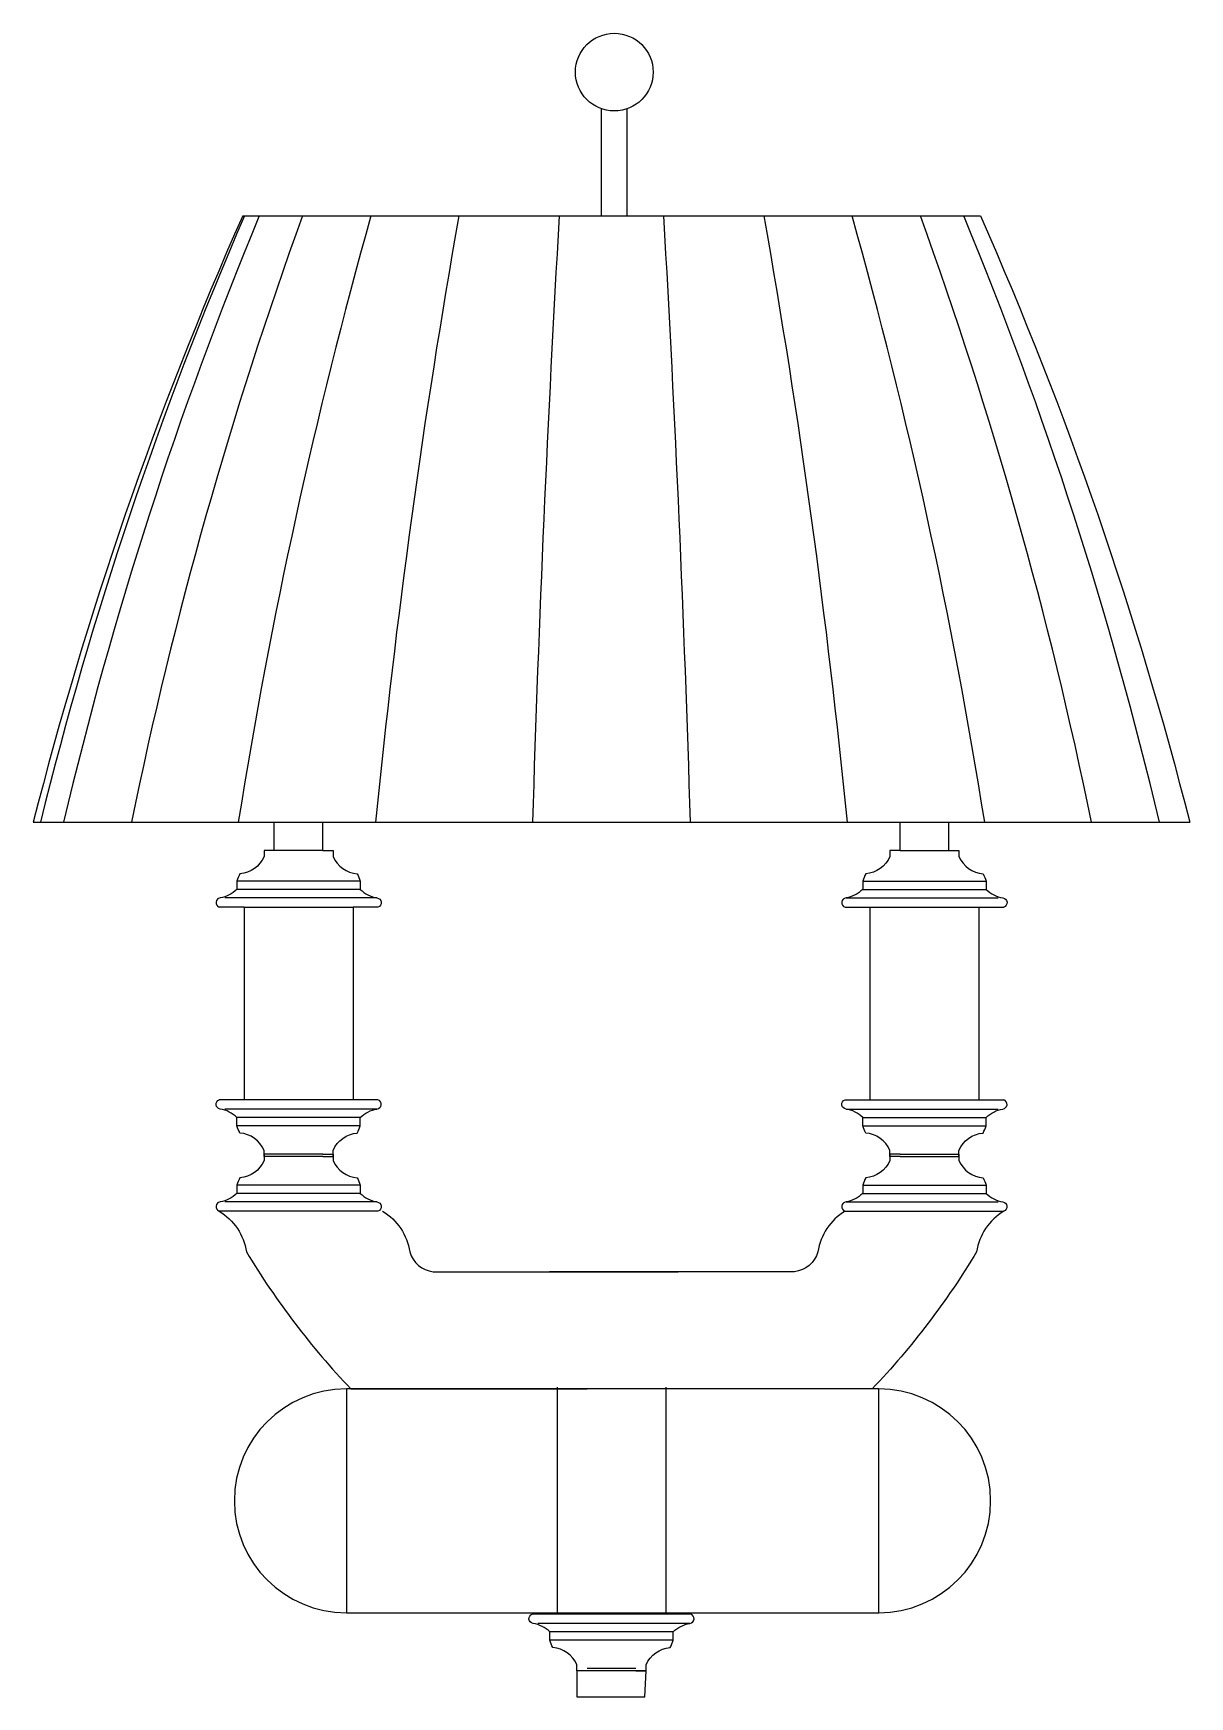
# Model space of a CAD drawing. Extents: x 1015 to 1237, y 1393 to 1713.
import ezdxf

# ---------------------------------------------------------------- set-up
doc = ezdxf.new("R2010")
doc.units = 0
doc.header["$MEASUREMENT"] = 0
for name, color, linetype in [('3', 3, 'CONTINUOUS'), ('4', 4, 'CONTINUOUS'), ('7', 7, 'CONTINUOUS')]:
    doc.layers.add(name, color=color, linetype=linetype)

msp = doc.modelspace()

# ---------------------------------------------------------------- linework, layer by layer
at = {"layer": '3'}
for p, q in [((1078.13, 1549.76), (1054.44, 1549.76)), ((1078.13, 1548.17), (1054.44, 1548.17)), ((1174.6, 1549.76), (1198.29, 1549.76)), ((1174.6, 1548.17), (1198.29, 1548.17)), ((1081.34, 1546.52), (1052.13, 1546.52)), ((1171.39, 1546.52), (1200.6, 1546.52)), ((1081.34, 1505.97), (1052.13, 1505.97)), ((1171.39, 1505.97), (1200.6, 1505.97)), ((1078.13, 1504.32), (1054.44, 1504.32)), ((1078.13, 1502.73), (1054.44, 1502.73)), ((1174.6, 1504.32), (1198.29, 1504.32)), ((1174.6, 1502.73), (1198.29, 1502.73)), ((1070.95, 1497.27), (1061.62, 1497.27)), ((1070.95, 1496.83), (1061.62, 1496.83)), ((1181.78, 1497.27), (1191.11, 1497.27)), ((1181.78, 1496.83), (1191.11, 1496.83)), ((1078.13, 1491.37), (1054.44, 1491.37)), ((1078.13, 1489.77), (1054.44, 1489.77)), ((1174.6, 1491.37), (1198.29, 1491.37)), ((1174.6, 1489.77), (1198.29, 1489.77)), ((1081.34, 1488.12), (1052.13, 1488.12)), ((1171.39, 1488.12), (1200.6, 1488.12)), ((1141.6, 1408.92), (1111.13, 1408.92)), ((1141.42, 1407.16), (1112.21, 1407.16)), ((1138.21, 1405.51), (1114.52, 1405.51)), ((1138.21, 1403.92), (1114.52, 1403.92))]:
    msp.add_line(p, q, dxfattribs=at)
msp.add_lwpolyline([(1055.89, 1677.56, 0.041809), (1016.72, 1561.06, 0.04152)], format="xyb", dxfattribs=at)
for centre, radius, start, end in [((1758.8, 1387.51, 31.13), 757.77, 157.49452, 166.76002), ((1852.35, 1393.1, 38.21), 835.23, 160.08794, 168.39909), ((2066.72, 1400.86, 53.39), 1024.61, 164.33251, 171.00483), ((2619.4, 1409.67, 64.17), 1545.75, 170.01957, 174.37927), ((5496.13, 1426.8, 69.32), 4386.99, 176.72318, 178.24625), ((-3243.4, 1426.8, 69.32), 4386.99, 1.75375, 3.27682), ((-366.67, 1409.67, 64.17), 1545.75, 5.62073, 9.98043), ((186.01, 1400.86, 53.39), 1024.61, 8.99517, 15.66749), ((400.37, 1393.1, 38.21), 835.23, 11.60091, 19.91206), ((493.92, 1387.51, 31.13), 757.77, 13.23998, 22.50548)]:
    msp.add_arc(centre, radius, start, end, dxfattribs=at)
at = {"layer": '4'}
for p, q in [((1124.42, 1677.56), (1124.42, 1698.13)), ((1129.37, 1677.56), (1129.37, 1698.13)), ((1055.55, 1677.56), (1197.18, 1677.56)), ((1015.35, 1561.06), (1237.38, 1561.06)), ((1061.62, 1555.66), (1061.62, 1561.06)), ((1070.95, 1555.66), (1070.95, 1561.06)), ((1181.78, 1555.66), (1181.78, 1561.06)), ((1191.11, 1555.66), (1191.11, 1561.06)), ((1055.83, 1544.75), (1055.83, 1507.74)), ((1076.74, 1544.75), (1076.74, 1507.74)), ((1175.99, 1544.75), (1175.99, 1507.74)), ((1196.9, 1544.75), (1196.9, 1507.74)), ((1115.91, 1452.54), (1115.91, 1408.92)), ((1136.82, 1452.54), (1136.82, 1408.92))]:
    msp.add_line(p, q, dxfattribs=at)
at = {"layer": '4', "extrusion": (-4.44089e-16, 0, -1)}
msp.add_lwpolyline([(-1055.55, 1677.56, -0.041971), (-1015.35, 1561.06, 5.372126)], format="xyb", dxfattribs=at)
at = {"layer": '4', "extrusion": (4.44089e-16, 0, -1)}
msp.add_lwpolyline([(-1197.18, 1677.56, 0.041971), (-1237.38, 1561.06, -5.372126)], format="xyb", dxfattribs=at)
at = {"layer": '4'}
for points in [[(1051.05, 1486.36, -0.224043), (1056.26, 1478.53, 0.054114), (1076.3, 1452.2), (1121.7, 1452.2)], [(1082.42, 1486.36, -0.224043), (1087.62, 1478.53, 0.302734), (1092.14, 1474.71), (1139.17, 1474.71)], [(1171.21, 1486.36, 0.224043), (1166, 1478.53, -0.302734), (1161.49, 1474.71), (1114.45, 1474.71)], [(1201.68, 1486.36, 0.224043), (1196.47, 1478.53, -0.054114), (1176.43, 1452.2), (1131.03, 1452.2)]]:
    msp.add_lwpolyline(points, format="xyb", dxfattribs=at)
msp.add_lwpolyline([(1075.46, 1452.2), (1075.46, 1409.2), (1177.66, 1409.2), (1177.66, 1452.2)], close=True, dxfattribs=at)
msp.add_circle((1126.9, 1705.17), 7.46, dxfattribs=at)
for centre, start, end in [((1075.46, 1430.7), 90, 270), ((1177.66, 1430.7), 270, 90)]:
    msp.add_arc(centre, 21.5, start, end, dxfattribs=at)
at = {"layer": '7'}
for p, q in [((1070.95, 1555.66), (1061.62, 1555.66)), ((1181.78, 1555.66), (1191.11, 1555.66)), ((1055.83, 1544.75), (1051.05, 1544.75)), ((1055.83, 1544.75), (1076.74, 1544.75)), ((1081.52, 1544.75), (1076.74, 1544.75)), ((1171.21, 1544.75), (1201.68, 1544.75)), ((1081.52, 1507.74), (1051.05, 1507.74)), ((1171.21, 1507.74), (1201.68, 1507.74)), ((1081.52, 1486.36), (1051.05, 1486.36)), ((1171.21, 1486.36), (1201.68, 1486.36)), ((1131.03, 1398.46), (1121.7, 1398.46)), ((1131.03, 1398.01), (1121.7, 1398.01))]:
    msp.add_line(p, q, dxfattribs=at)
for points in [[(1061.62, 1555.66), (1059.65, 1555.66), (1059.65, 1554.47, -0.279316), (1055.01, 1551.15, 0.027023), (1054.44, 1549.76), (1054.44, 1548.17, -0.156842), (1051.23, 1546.52, 0.801876), (1051.05, 1544.75, 0.132008)], [(1070.95, 1555.66), (1072.92, 1555.66), (1072.92, 1554.47, 0.279316), (1077.56, 1551.15, -0.027023), (1078.13, 1549.76), (1078.13, 1548.17, 0.156842), (1081.34, 1546.52, -0.801876), (1081.52, 1544.75, -0.132008)], [(1181.78, 1555.66), (1179.81, 1555.66), (1179.81, 1554.47, -0.279316), (1175.17, 1551.15, 0.027023), (1174.6, 1549.76), (1174.6, 1548.17, -0.156842), (1171.39, 1546.52, 0.801876), (1171.21, 1544.75, 0.132008)], [(1191.11, 1555.66), (1193.08, 1555.66), (1193.08, 1554.47, 0.279316), (1197.72, 1551.15, -0.027023), (1198.29, 1549.76), (1198.29, 1548.17, 0.156842), (1201.5, 1546.52, -0.801876), (1201.68, 1544.75, -0.132008)], [(1061.62, 1496.83), (1059.65, 1496.83), (1059.65, 1498.02, 0.279316), (1055.01, 1501.35, -0.027023), (1054.44, 1502.73), (1054.44, 1504.32, 0.156842), (1051.23, 1505.97, -0.801876), (1051.05, 1507.74, -0.132008)], [(1070.95, 1496.83), (1072.92, 1496.83), (1072.92, 1498.02, -0.279316), (1077.56, 1501.35, 0.027023), (1078.13, 1502.73), (1078.13, 1504.32, -0.156842), (1081.34, 1505.97, 0.801876), (1081.52, 1507.74, 0.132008)], [(1181.78, 1496.83), (1179.81, 1496.83), (1179.81, 1498.02, 0.279316), (1175.17, 1501.35, -0.027023), (1174.6, 1502.73), (1174.6, 1504.32, 0.156842), (1171.39, 1505.97, -0.801876), (1171.21, 1507.74, -0.132008)], [(1191.11, 1496.83), (1193.08, 1496.83), (1193.08, 1498.02, -0.279316), (1197.72, 1501.35, 0.027023), (1198.29, 1502.73), (1198.29, 1504.32, -0.156842), (1201.5, 1505.97, 0.801876), (1201.68, 1507.74, 0.132008)], [(1061.62, 1497.27), (1059.65, 1497.27), (1059.65, 1496.08, -0.279316), (1055.01, 1492.75, 0.027023), (1054.44, 1491.37), (1054.44, 1489.77, -0.156842), (1051.23, 1488.12, 0.801876), (1051.05, 1486.36, 0.132008)], [(1070.95, 1497.27), (1072.92, 1497.27), (1072.92, 1496.08, 0.279316), (1077.56, 1492.75, -0.027023), (1078.13, 1491.37), (1078.13, 1489.77, 0.156842), (1081.34, 1488.12, -0.801876), (1081.52, 1486.36, -0.132008)], [(1181.78, 1497.27), (1179.81, 1497.27), (1179.81, 1496.08, -0.279316), (1175.17, 1492.75, 0.027023), (1174.6, 1491.37), (1174.6, 1489.77, -0.156842), (1171.39, 1488.12, 0.801876), (1171.21, 1486.36, 0.132008)], [(1191.11, 1497.27), (1193.08, 1497.27), (1193.08, 1496.08, 0.279316), (1197.72, 1492.75, -0.027023), (1198.29, 1491.37), (1198.29, 1489.77, 0.156842), (1201.5, 1488.12, -0.801876), (1201.68, 1486.36, -0.132008)], [(1121.7, 1398.01), (1119.73, 1398.01), (1119.73, 1399.21, 0.279316), (1115.09, 1402.53, -0.027023), (1114.52, 1403.92), (1114.52, 1405.51, 0.156842), (1111.31, 1407.16, -0.801876), (1111.13, 1408.92, -0.132008)], [(1131.03, 1398.01), (1133, 1398.01), (1133, 1399.21, -0.279316), (1137.64, 1402.53, 0.027023), (1138.21, 1403.92), (1138.21, 1405.51, -0.156842), (1141.42, 1407.16, 0.801876), (1141.6, 1408.92, 0.132008)]]:
    msp.add_lwpolyline(points, format="xyb", dxfattribs=at)
msp.add_lwpolyline([(1119.73, 1398.01), (1119.73, 1393.06), (1132.78, 1393.06), (1133, 1398.01)], close=True, dxfattribs=at)

doc.saveas('drawing.dxf')
